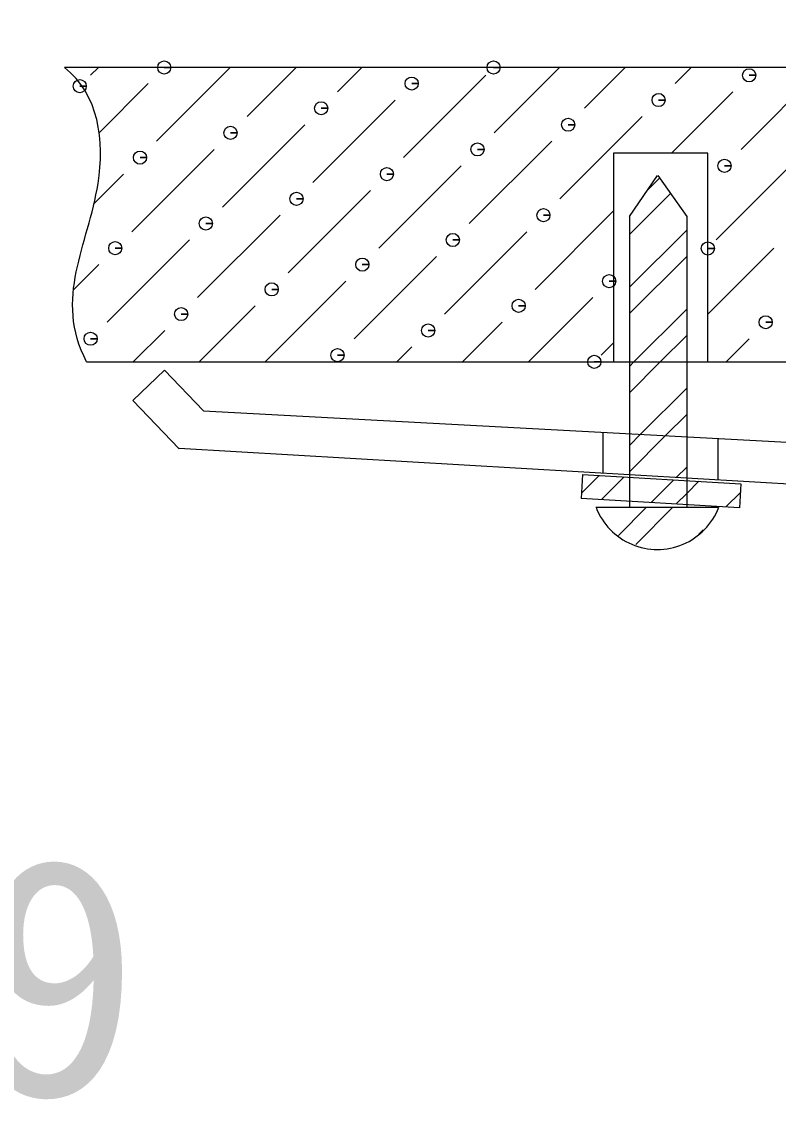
# Model space of a CAD drawing. Header units: millimetres. Extents: x 231 to 1413, y 306 to 1136.
# Drawn here: x 911.05 to 927.02, y 679.33 to 702.55 of the extents above; entities that cross this region are included whole.
import ezdxf

# ---------------------------------------------------------------- set-up
doc = ezdxf.new("R2010")
doc.units = ezdxf.units.MM
doc.linetypes.add('ACAD_ISO02W100', pattern=[15, 12, -3])
for name, color, linetype, lineweight in [('尺寸標注', 1, 'Continuous', 30), ('文字', 3, 'Continuous', 30), ('細實線', 1, 'Continuous', 13)]:
    doc.layers.add(name, color=color, linetype=linetype, lineweight=lineweight)
doc.styles.add('DIM', font='txt.shx', dxfattribs={"width": 0.7, "bigfont": 'chineset.shx'})
doc.styles.get("Standard").update_dxf_attribs({"font": 'arial.ttf'})
doc.dimstyles.new('9.8', dxfattribs={"dimscale": 9.8, "dimtxt": 2.5, "dimasz": 1.8, "dimexe": 1.6, "dimexo": 0.625, "dimtad": 1, "dimdec": 0, "dimdsep": 46, "dimlunit": 6, "dimtxsty": 'DIM', "dimcen": 0, "dimclrd": 1, "dimclre": 1, "dimclrt": 3, "dimadec": 1, "dimazin": 1, "dimtfac": 1, "dimtdec": 0, "dimtofl": 0, "dimtmove": 0, "dimatfit": 3, "dimfxl": 1, "dimtolj": 1, "dimlwd": 13, "dimlwe": 13, "dimarcsym": 0})

# ---------------------------------------------------------------- blocks, each defined once
blk = doc.blocks.new('*D18')
at = {"layer": 'Defpoints', "color": 0}
for p in [(585.676, 827.726), (1017.314, 827.726), (1017.314, 534.385)]:
    blk.add_point(p, dxfattribs=at)
at = {"layer": '尺寸標注', "color": 1, "lineweight": 13}
for p, q in [((585.676, 824.786), (585.676, 529.485)), ((1017.314, 824.786), (1017.314, 529.485)), ((597.436, 534.385), (1005.554, 534.385))]:
    blk.add_line(p, q, dxfattribs=at)
at = {"layer": '尺寸標注', "color": 1}
for points in [[(597.436, 536.345), (597.436, 532.425), (585.676, 534.385)], [(1005.554, 532.425), (1005.554, 536.345), (1017.314, 534.385)]]:
    blk.add_solid(points, dxfattribs=at)
at = {"layer": '尺寸標注', "color": 3, "lineweight": 0, "insert": (801.495, 548.105), "char_height": 17.64, "attachment_point": 5, "style": 'DIM'}
blk.add_mtext('\\A1;432', dxfattribs=at)
blk = doc.blocks.new('*D19')
at = {"layer": 'Defpoints', "color": 0}
for p in [(592.026, 827.726), (1010.964, 827.726), (1010.964, 583.451)]:
    blk.add_point(p, dxfattribs=at)
at = {"layer": '尺寸標注', "color": 1, "lineweight": 13}
for p, q in [((592.026, 824.786), (592.026, 578.551)), ((1010.964, 824.786), (1010.964, 578.551)), ((603.786, 583.451), (999.204, 583.451))]:
    blk.add_line(p, q, dxfattribs=at)
at = {"layer": '尺寸標注', "color": 1}
for points in [[(603.786, 585.411), (603.786, 581.491), (592.026, 583.451)], [(999.204, 581.491), (999.204, 585.411), (1010.964, 583.451)]]:
    blk.add_solid(points, dxfattribs=at)
at = {"layer": '尺寸標注', "color": 3, "lineweight": 0, "insert": (801.495, 597.171), "char_height": 17.64, "attachment_point": 5, "style": 'DIM'}
blk.add_mtext('\\A1;419', dxfattribs=at)
blk = doc.blocks.new('*D25')
at = {"layer": 'Defpoints', "color": 0}
for p in [(598.376, 827.726), (1004.614, 827.726), (1004.614, 617.602)]:
    blk.add_point(p, dxfattribs=at)
at = {"layer": '尺寸標注', "color": 1, "lineweight": 13}
for p, q in [((598.376, 824.786), (598.376, 612.702)), ((1004.614, 824.786), (1004.614, 612.702)), ((610.136, 617.602), (992.854, 617.602))]:
    blk.add_line(p, q, dxfattribs=at)
at = {"layer": '尺寸標注', "color": 1}
for points in [[(610.136, 619.562), (610.136, 615.642), (598.376, 617.602)], [(992.854, 615.642), (992.854, 619.562), (1004.614, 617.602)]]:
    blk.add_solid(points, dxfattribs=at)
at = {"layer": '尺寸標注', "color": 3, "lineweight": 0, "insert": (801.495, 631.322), "char_height": 17.64, "attachment_point": 5, "style": 'DIM'}
blk.add_mtext('\\A1;406', dxfattribs=at)

msp = doc.modelspace()

# ---------------------------------------------------------------- linework, layer by layer
at = {"linetype": 'Continuous', "lineweight": 0}
msp.add_lwpolyline([(679.421, 993.423, 0.377098), (587.916, 901.308, 0.030439), (587.916, 754.144, 0.377098), (679.421, 662.029, 0.033764), (923.569, 662.029, 0.377098), (1015.075, 754.144, 0.030439), (1015.075, 901.308, 0.377098), (923.569, 993.423, 0.033764)], format="xyb", close=True, dxfattribs=at)
at = {"color": 2, "linetype": 'ACAD_ISO02W100', "lineweight": 0}
msp.add_lwpolyline([(923.141, 987.088, 0.033764), (679.85, 987.088, 0.377098), (594.254, 900.922, 0.030439), (594.254, 754.53, 0.377098), (679.85, 668.364, 0.033764), (923.141, 668.364, 0.377098), (1008.736, 754.53, 0.030439), (1008.736, 900.922, 0.377098)], format="xyb", close=True, dxfattribs=at)
at = {"layer": '尺寸標注', "color": 3, "lineweight": 0}
msp.add_lwpolyline([(922.713, 980.752, 0.033764), (680.278, 980.752, 0.377098), (600.593, 900.535, 0.030439), (600.593, 754.916, 0.377098), (680.278, 674.7, 0.033764), (922.713, 674.7, 0.377098), (1002.398, 754.916, 0.030439), (1002.398, 900.535, 0.377098)], format="xyb", close=True, dxfattribs=at)
at = {"layer": '細實線', "lineweight": 0}
for points, knots in [([(912.416, 695.365), (911.714, 696.715), (912.455, 697.828), (912.658, 699.134), (912.658, 699.134), (912.796, 700.031), (912.679, 701.019), (911.949, 701.583)], [0, 0, 0, 0, 0.333333, 0.333333, 0.333333, 0.333333, 1, 1, 1, 1]), ([(914.057, 701.585), (914.057, 701.585), (914.195, 701.585), (914.195, 701.585), (914.195, 701.585), (914.195, 701.661), (914.133, 701.723), (914.057, 701.723), (914.057, 701.723), (913.98, 701.723), (913.918, 701.661), (913.918, 701.585), (913.918, 701.585), (913.918, 701.508), (913.98, 701.446), (914.057, 701.446), (914.057, 701.446), (914.133, 701.446), (914.195, 701.508), (914.195, 701.585), (914.195, 701.585), (914.195, 701.585), (914.057, 701.585), (914.057, 701.585)], [0, 0, 0, 0, 0.142857, 0.142857, 0.142857, 0.142857, 0.285714, 0.285714, 0.285714, 0.285714, 0.428571, 0.428571, 0.428571, 0.428571, 0.571429, 0.571429, 0.571429, 0.571429, 0.714286, 0.714286, 0.714286, 0.714286, 1, 1, 1, 1]), ([(921.012, 701.585), (921.012, 701.585), (921.151, 701.585), (921.151, 701.585), (921.151, 701.585), (921.151, 701.661), (921.089, 701.723), (921.012, 701.723), (921.012, 701.723), (920.936, 701.723), (920.874, 701.661), (920.874, 701.585), (920.874, 701.585), (920.874, 701.508), (920.936, 701.446), (921.012, 701.446), (921.012, 701.446), (921.089, 701.446), (921.151, 701.508), (921.151, 701.585), (921.151, 701.585), (921.151, 701.585), (921.012, 701.585), (921.012, 701.585)], [0, 0, 0, 0, 0.142857, 0.142857, 0.142857, 0.142857, 0.285714, 0.285714, 0.285714, 0.285714, 0.428571, 0.428571, 0.428571, 0.428571, 0.571429, 0.571429, 0.571429, 0.571429, 0.714286, 0.714286, 0.714286, 0.714286, 1, 1, 1, 1]), ([(919.282, 701.245), (919.282, 701.245), (919.421, 701.245), (919.421, 701.245), (919.421, 701.245), (919.421, 701.321), (919.359, 701.383), (919.282, 701.383), (919.282, 701.383), (919.206, 701.383), (919.144, 701.321), (919.144, 701.245), (919.144, 701.245), (919.144, 701.168), (919.206, 701.106), (919.282, 701.106), (919.282, 701.106), (919.359, 701.106), (919.421, 701.168), (919.421, 701.245), (919.421, 701.245), (919.421, 701.245), (919.282, 701.245), (919.282, 701.245)], [0, 0, 0, 0, 0.142857, 0.142857, 0.142857, 0.142857, 0.285714, 0.285714, 0.285714, 0.285714, 0.428571, 0.428571, 0.428571, 0.428571, 0.571429, 0.571429, 0.571429, 0.571429, 0.714286, 0.714286, 0.714286, 0.714286, 1, 1, 1, 1]), ([(926.411, 701.419), (926.411, 701.419), (926.55, 701.419), (926.55, 701.419), (926.55, 701.419), (926.55, 701.496), (926.487, 701.558), (926.411, 701.558), (926.411, 701.558), (926.335, 701.558), (926.272, 701.496), (926.272, 701.419), (926.272, 701.419), (926.272, 701.343), (926.335, 701.28), (926.411, 701.28), (926.411, 701.28), (926.487, 701.28), (926.55, 701.343), (926.55, 701.419), (926.55, 701.419), (926.55, 701.419), (926.411, 701.419), (926.411, 701.419)], [0, 0, 0, 0, 0.142857, 0.142857, 0.142857, 0.142857, 0.285714, 0.285714, 0.285714, 0.285714, 0.428571, 0.428571, 0.428571, 0.428571, 0.571429, 0.571429, 0.571429, 0.571429, 0.714286, 0.714286, 0.714286, 0.714286, 1, 1, 1, 1]), ([(912.271, 701.189), (912.271, 701.189), (912.41, 701.189), (912.41, 701.189), (912.41, 701.189), (912.41, 701.266), (912.348, 701.328), (912.271, 701.328), (912.271, 701.328), (912.195, 701.328), (912.133, 701.266), (912.133, 701.189), (912.133, 701.189), (912.133, 701.113), (912.195, 701.051), (912.271, 701.051), (912.271, 701.051), (912.348, 701.051), (912.41, 701.113), (912.41, 701.189), (912.41, 701.189), (912.41, 701.189), (912.271, 701.189), (912.271, 701.189)], [0, 0, 0, 0, 0.142857, 0.142857, 0.142857, 0.142857, 0.285714, 0.285714, 0.285714, 0.285714, 0.428571, 0.428571, 0.428571, 0.428571, 0.571429, 0.571429, 0.571429, 0.571429, 0.714286, 0.714286, 0.714286, 0.714286, 1, 1, 1, 1]), ([(924.498, 700.897), (924.498, 700.897), (924.636, 700.897), (924.636, 700.897), (924.636, 700.897), (924.636, 700.973), (924.574, 701.035), (924.498, 701.035), (924.498, 701.035), (924.421, 701.035), (924.359, 700.973), (924.359, 700.897), (924.359, 700.897), (924.359, 700.82), (924.421, 700.758), (924.498, 700.758), (924.498, 700.758), (924.574, 700.758), (924.636, 700.82), (924.636, 700.897), (924.636, 700.897), (924.636, 700.897), (924.498, 700.897), (924.498, 700.897)], [0, 0, 0, 0, 0.142857, 0.142857, 0.142857, 0.142857, 0.285714, 0.285714, 0.285714, 0.285714, 0.428571, 0.428571, 0.428571, 0.428571, 0.571429, 0.571429, 0.571429, 0.571429, 0.714286, 0.714286, 0.714286, 0.714286, 1, 1, 1, 1]), ([(917.369, 700.722), (917.369, 700.722), (917.508, 700.722), (917.508, 700.722), (917.508, 700.722), (917.508, 700.799), (917.446, 700.861), (917.369, 700.861), (917.369, 700.861), (917.293, 700.861), (917.231, 700.799), (917.231, 700.722), (917.231, 700.722), (917.231, 700.646), (917.293, 700.584), (917.369, 700.584), (917.369, 700.584), (917.446, 700.584), (917.508, 700.646), (917.508, 700.722), (917.508, 700.722), (917.508, 700.722), (917.369, 700.722), (917.369, 700.722)], [0, 0, 0, 0, 0.142857, 0.142857, 0.142857, 0.142857, 0.285714, 0.285714, 0.285714, 0.285714, 0.428571, 0.428571, 0.428571, 0.428571, 0.571429, 0.571429, 0.571429, 0.571429, 0.714286, 0.714286, 0.714286, 0.714286, 1, 1, 1, 1]), ([(922.586, 700.375), (922.586, 700.375), (922.725, 700.375), (922.725, 700.375), (922.725, 700.375), (922.725, 700.451), (922.662, 700.513), (922.586, 700.513), (922.586, 700.513), (922.509, 700.513), (922.447, 700.451), (922.447, 700.375), (922.447, 700.375), (922.447, 700.298), (922.509, 700.236), (922.586, 700.236), (922.586, 700.236), (922.662, 700.236), (922.725, 700.298), (922.725, 700.375), (922.725, 700.375), (922.725, 700.375), (922.586, 700.375), (922.586, 700.375)], [0, 0, 0, 0, 0.142857, 0.142857, 0.142857, 0.142857, 0.285714, 0.285714, 0.285714, 0.285714, 0.428571, 0.428571, 0.428571, 0.428571, 0.571429, 0.571429, 0.571429, 0.571429, 0.714286, 0.714286, 0.714286, 0.714286, 1, 1, 1, 1]), ([(915.456, 700.202), (915.456, 700.202), (915.595, 700.202), (915.595, 700.202), (915.595, 700.202), (915.595, 700.278), (915.533, 700.341), (915.456, 700.341), (915.456, 700.341), (915.38, 700.341), (915.317, 700.278), (915.317, 700.202), (915.317, 700.202), (915.317, 700.125), (915.38, 700.063), (915.456, 700.063), (915.456, 700.063), (915.533, 700.063), (915.595, 700.125), (915.595, 700.202), (915.595, 700.202), (915.595, 700.202), (915.456, 700.202), (915.456, 700.202)], [0, 0, 0, 0, 0.142857, 0.142857, 0.142857, 0.142857, 0.285714, 0.285714, 0.285714, 0.285714, 0.428571, 0.428571, 0.428571, 0.428571, 0.571429, 0.571429, 0.571429, 0.571429, 0.714286, 0.714286, 0.714286, 0.714286, 1, 1, 1, 1]), ([(920.673, 699.853), (920.673, 699.853), (920.811, 699.853), (920.811, 699.853), (920.811, 699.853), (920.811, 699.93), (920.749, 699.992), (920.673, 699.992), (920.673, 699.992), (920.596, 699.992), (920.534, 699.93), (920.534, 699.853), (920.534, 699.853), (920.534, 699.777), (920.596, 699.715), (920.673, 699.715), (920.673, 699.715), (920.749, 699.715), (920.811, 699.777), (920.811, 699.853), (920.811, 699.853), (920.811, 699.853), (920.673, 699.853), (920.673, 699.853)], [0, 0, 0, 0, 0.142857, 0.142857, 0.142857, 0.142857, 0.285714, 0.285714, 0.285714, 0.285714, 0.428571, 0.428571, 0.428571, 0.428571, 0.571429, 0.571429, 0.571429, 0.571429, 0.714286, 0.714286, 0.714286, 0.714286, 1, 1, 1, 1]), ([(913.544, 699.68), (913.544, 699.68), (913.683, 699.68), (913.683, 699.68), (913.683, 699.68), (913.683, 699.757), (913.621, 699.819), (913.544, 699.819), (913.544, 699.819), (913.468, 699.819), (913.406, 699.757), (913.406, 699.68), (913.406, 699.68), (913.406, 699.604), (913.468, 699.541), (913.544, 699.541), (913.544, 699.541), (913.621, 699.541), (913.683, 699.604), (913.683, 699.68), (913.683, 699.68), (913.683, 699.68), (913.544, 699.68), (913.544, 699.68)], [0, 0, 0, 0, 0.142857, 0.142857, 0.142857, 0.142857, 0.285714, 0.285714, 0.285714, 0.285714, 0.428571, 0.428571, 0.428571, 0.428571, 0.571429, 0.571429, 0.571429, 0.571429, 0.714286, 0.714286, 0.714286, 0.714286, 1, 1, 1, 1]), ([(925.889, 699.506), (925.889, 699.506), (926.028, 699.506), (926.028, 699.506), (926.028, 699.506), (926.028, 699.583), (925.966, 699.645), (925.889, 699.645), (925.889, 699.645), (925.813, 699.645), (925.751, 699.583), (925.751, 699.506), (925.751, 699.506), (925.751, 699.43), (925.813, 699.367), (925.889, 699.367), (925.889, 699.367), (925.966, 699.367), (926.028, 699.43), (926.028, 699.506), (926.028, 699.506), (926.028, 699.506), (925.889, 699.506), (925.889, 699.506)], [0, 0, 0, 0, 0.142857, 0.142857, 0.142857, 0.142857, 0.285714, 0.285714, 0.285714, 0.285714, 0.428571, 0.428571, 0.428571, 0.428571, 0.571429, 0.571429, 0.571429, 0.571429, 0.714286, 0.714286, 0.714286, 0.714286, 1, 1, 1, 1]), ([(918.76, 699.332), (918.76, 699.332), (918.898, 699.332), (918.898, 699.332), (918.898, 699.332), (918.898, 699.408), (918.836, 699.471), (918.76, 699.471), (918.76, 699.471), (918.683, 699.471), (918.621, 699.408), (918.621, 699.332), (918.621, 699.332), (918.621, 699.255), (918.683, 699.193), (918.76, 699.193), (918.76, 699.193), (918.836, 699.193), (918.898, 699.255), (918.898, 699.332), (918.898, 699.332), (918.898, 699.332), (918.76, 699.332), (918.76, 699.332)], [0, 0, 0, 0, 0.142857, 0.142857, 0.142857, 0.142857, 0.285714, 0.285714, 0.285714, 0.285714, 0.428571, 0.428571, 0.428571, 0.428571, 0.571429, 0.571429, 0.571429, 0.571429, 0.714286, 0.714286, 0.714286, 0.714286, 1, 1, 1, 1]), ([(916.848, 698.81), (916.848, 698.81), (916.987, 698.81), (916.987, 698.81), (916.987, 698.81), (916.987, 698.887), (916.924, 698.949), (916.848, 698.949), (916.848, 698.949), (916.771, 698.949), (916.709, 698.887), (916.709, 698.81), (916.709, 698.81), (916.709, 698.734), (916.771, 698.671), (916.848, 698.671), (916.848, 698.671), (916.924, 698.671), (916.987, 698.734), (916.987, 698.81), (916.987, 698.81), (916.987, 698.81), (916.848, 698.81), (916.848, 698.81)], [0, 0, 0, 0, 0.142857, 0.142857, 0.142857, 0.142857, 0.285714, 0.285714, 0.285714, 0.285714, 0.428571, 0.428571, 0.428571, 0.428571, 0.571429, 0.571429, 0.571429, 0.571429, 0.714286, 0.714286, 0.714286, 0.714286, 1, 1, 1, 1]), ([(922.064, 698.463), (922.064, 698.463), (922.203, 698.463), (922.203, 698.463), (922.203, 698.463), (922.203, 698.539), (922.141, 698.602), (922.064, 698.602), (922.064, 698.602), (921.988, 698.602), (921.926, 698.539), (921.926, 698.463), (921.926, 698.463), (921.926, 698.386), (921.988, 698.324), (922.064, 698.324), (922.064, 698.324), (922.141, 698.324), (922.203, 698.386), (922.203, 698.463), (922.203, 698.463), (922.203, 698.463), (922.064, 698.463), (922.064, 698.463)], [0, 0, 0, 0, 0.142857, 0.142857, 0.142857, 0.142857, 0.285714, 0.285714, 0.285714, 0.285714, 0.428571, 0.428571, 0.428571, 0.428571, 0.571429, 0.571429, 0.571429, 0.571429, 0.714286, 0.714286, 0.714286, 0.714286, 1, 1, 1, 1]), ([(914.934, 698.289), (914.934, 698.289), (915.073, 698.289), (915.073, 698.289), (915.073, 698.289), (915.073, 698.365), (915.011, 698.427), (914.934, 698.427), (914.934, 698.427), (914.858, 698.427), (914.796, 698.365), (914.796, 698.289), (914.796, 698.289), (914.796, 698.212), (914.858, 698.15), (914.934, 698.15), (914.934, 698.15), (915.011, 698.15), (915.073, 698.212), (915.073, 698.289), (915.073, 698.289), (915.073, 698.289), (914.934, 698.289), (914.934, 698.289)], [0, 0, 0, 0, 0.142857, 0.142857, 0.142857, 0.142857, 0.285714, 0.285714, 0.285714, 0.285714, 0.428571, 0.428571, 0.428571, 0.428571, 0.571429, 0.571429, 0.571429, 0.571429, 0.714286, 0.714286, 0.714286, 0.714286, 1, 1, 1, 1]), ([(913.021, 697.767), (913.021, 697.767), (913.16, 697.767), (913.16, 697.767), (913.16, 697.767), (913.16, 697.844), (913.098, 697.906), (913.021, 697.906), (913.021, 697.906), (912.945, 697.906), (912.883, 697.844), (912.883, 697.767), (912.883, 697.767), (912.883, 697.691), (912.945, 697.628), (913.021, 697.628), (913.021, 697.628), (913.098, 697.628), (913.16, 697.691), (913.16, 697.767), (913.16, 697.767), (913.16, 697.767), (913.021, 697.767), (913.021, 697.767)], [0, 0, 0, 0, 0.142857, 0.142857, 0.142857, 0.142857, 0.285714, 0.285714, 0.285714, 0.285714, 0.428571, 0.428571, 0.428571, 0.428571, 0.571429, 0.571429, 0.571429, 0.571429, 0.714286, 0.714286, 0.714286, 0.714286, 1, 1, 1, 1]), ([(920.151, 697.94), (920.151, 697.94), (920.29, 697.94), (920.29, 697.94), (920.29, 697.94), (920.29, 698.017), (920.228, 698.079), (920.151, 698.079), (920.151, 698.079), (920.075, 698.079), (920.013, 698.017), (920.013, 697.94), (920.013, 697.94), (920.013, 697.864), (920.075, 697.802), (920.151, 697.802), (920.151, 697.802), (920.228, 697.802), (920.29, 697.864), (920.29, 697.94), (920.29, 697.94), (920.29, 697.94), (920.151, 697.94), (920.151, 697.94)], [0, 0, 0, 0, 0.142857, 0.142857, 0.142857, 0.142857, 0.285714, 0.285714, 0.285714, 0.285714, 0.428571, 0.428571, 0.428571, 0.428571, 0.571429, 0.571429, 0.571429, 0.571429, 0.714286, 0.714286, 0.714286, 0.714286, 1, 1, 1, 1]), ([(925.536, 697.762), (925.536, 697.762), (925.675, 697.762), (925.675, 697.762), (925.675, 697.762), (925.675, 697.838), (925.613, 697.9), (925.536, 697.9), (925.536, 697.9), (925.46, 697.9), (925.398, 697.838), (925.398, 697.762), (925.398, 697.762), (925.398, 697.685), (925.46, 697.623), (925.536, 697.623), (925.536, 697.623), (925.613, 697.623), (925.675, 697.685), (925.675, 697.762), (925.675, 697.762), (925.675, 697.762), (925.536, 697.762), (925.536, 697.762)], [0, 0, 0, 0, 0.142857, 0.142857, 0.142857, 0.142857, 0.285714, 0.285714, 0.285714, 0.285714, 0.428571, 0.428571, 0.428571, 0.428571, 0.571429, 0.571429, 0.571429, 0.571429, 0.714286, 0.714286, 0.714286, 0.714286, 1, 1, 1, 1]), ([(918.239, 697.42), (918.239, 697.42), (918.378, 697.42), (918.378, 697.42), (918.378, 697.42), (918.378, 697.496), (918.316, 697.559), (918.239, 697.559), (918.239, 697.559), (918.163, 697.559), (918.101, 697.496), (918.101, 697.42), (918.101, 697.42), (918.101, 697.344), (918.163, 697.281), (918.239, 697.281), (918.239, 697.281), (918.316, 697.281), (918.378, 697.344), (918.378, 697.42), (918.378, 697.42), (918.378, 697.42), (918.239, 697.42), (918.239, 697.42)], [0, 0, 0, 0, 0.142857, 0.142857, 0.142857, 0.142857, 0.285714, 0.285714, 0.285714, 0.285714, 0.428571, 0.428571, 0.428571, 0.428571, 0.571429, 0.571429, 0.571429, 0.571429, 0.714286, 0.714286, 0.714286, 0.714286, 1, 1, 1, 1]), ([(923.455, 697.071), (923.455, 697.071), (923.594, 697.071), (923.594, 697.071), (923.594, 697.071), (923.594, 697.148), (923.531, 697.21), (923.455, 697.21), (923.455, 697.21), (923.378, 697.21), (923.316, 697.148), (923.316, 697.071), (923.316, 697.071), (923.316, 696.995), (923.378, 696.932), (923.455, 696.932), (923.455, 696.932), (923.531, 696.932), (923.594, 696.995), (923.594, 697.071), (923.594, 697.071), (923.594, 697.071), (923.455, 697.071), (923.455, 697.071)], [0, 0, 0, 0, 0.142857, 0.142857, 0.142857, 0.142857, 0.285714, 0.285714, 0.285714, 0.285714, 0.428571, 0.428571, 0.428571, 0.428571, 0.571429, 0.571429, 0.571429, 0.571429, 0.714286, 0.714286, 0.714286, 0.714286, 1, 1, 1, 1]), ([(916.326, 696.897), (916.326, 696.897), (916.465, 696.897), (916.465, 696.897), (916.465, 696.897), (916.465, 696.974), (916.403, 697.036), (916.326, 697.036), (916.326, 697.036), (916.25, 697.036), (916.187, 696.974), (916.187, 696.897), (916.187, 696.897), (916.187, 696.821), (916.25, 696.758), (916.326, 696.758), (916.326, 696.758), (916.403, 696.758), (916.465, 696.821), (916.465, 696.897), (916.465, 696.897), (916.465, 696.897), (916.326, 696.897), (916.326, 696.897)], [0, 0, 0, 0, 0.142857, 0.142857, 0.142857, 0.142857, 0.285714, 0.285714, 0.285714, 0.285714, 0.428571, 0.428571, 0.428571, 0.428571, 0.571429, 0.571429, 0.571429, 0.571429, 0.714286, 0.714286, 0.714286, 0.714286, 1, 1, 1, 1]), ([(914.413, 696.376), (914.413, 696.376), (914.552, 696.376), (914.552, 696.376), (914.552, 696.376), (914.552, 696.452), (914.489, 696.514), (914.413, 696.514), (914.413, 696.514), (914.336, 696.514), (914.274, 696.452), (914.274, 696.376), (914.274, 696.376), (914.274, 696.299), (914.336, 696.237), (914.413, 696.237), (914.413, 696.237), (914.489, 696.237), (914.552, 696.299), (914.552, 696.376), (914.552, 696.376), (914.552, 696.376), (914.413, 696.376), (914.413, 696.376)], [0, 0, 0, 0, 0.142857, 0.142857, 0.142857, 0.142857, 0.285714, 0.285714, 0.285714, 0.285714, 0.428571, 0.428571, 0.428571, 0.428571, 0.571429, 0.571429, 0.571429, 0.571429, 0.714286, 0.714286, 0.714286, 0.714286, 1, 1, 1, 1]), ([(921.541, 696.55), (921.541, 696.55), (921.68, 696.55), (921.68, 696.55), (921.68, 696.55), (921.68, 696.626), (921.618, 696.688), (921.541, 696.688), (921.541, 696.688), (921.465, 696.688), (921.403, 696.626), (921.403, 696.55), (921.403, 696.55), (921.403, 696.473), (921.465, 696.411), (921.541, 696.411), (921.541, 696.411), (921.618, 696.411), (921.68, 696.473), (921.68, 696.55), (921.68, 696.55), (921.68, 696.55), (921.541, 696.55), (921.541, 696.55)], [0, 0, 0, 0, 0.142857, 0.142857, 0.142857, 0.142857, 0.285714, 0.285714, 0.285714, 0.285714, 0.428571, 0.428571, 0.428571, 0.428571, 0.571429, 0.571429, 0.571429, 0.571429, 0.714286, 0.714286, 0.714286, 0.714286, 1, 1, 1, 1]), ([(926.759, 696.203), (926.759, 696.203), (926.898, 696.203), (926.898, 696.203), (926.898, 696.203), (926.898, 696.279), (926.836, 696.341), (926.759, 696.341), (926.759, 696.341), (926.683, 696.341), (926.621, 696.279), (926.621, 696.203), (926.621, 696.203), (926.621, 696.126), (926.683, 696.064), (926.759, 696.064), (926.759, 696.064), (926.836, 696.064), (926.898, 696.126), (926.898, 696.203), (926.898, 696.203), (926.898, 696.203), (926.759, 696.203), (926.759, 696.203)], [0, 0, 0, 0, 0.142857, 0.142857, 0.142857, 0.142857, 0.285714, 0.285714, 0.285714, 0.285714, 0.428571, 0.428571, 0.428571, 0.428571, 0.571429, 0.571429, 0.571429, 0.571429, 0.714286, 0.714286, 0.714286, 0.714286, 1, 1, 1, 1]), ([(919.63, 696.028), (919.63, 696.028), (919.768, 696.028), (919.768, 696.028), (919.768, 696.028), (919.768, 696.105), (919.706, 696.167), (919.63, 696.167), (919.63, 696.167), (919.553, 696.167), (919.491, 696.105), (919.491, 696.028), (919.491, 696.028), (919.491, 695.952), (919.553, 695.89), (919.63, 695.89), (919.63, 695.89), (919.706, 695.89), (919.768, 695.952), (919.768, 696.028), (919.768, 696.028), (919.768, 696.028), (919.63, 696.028), (919.63, 696.028)], [0, 0, 0, 0, 0.142857, 0.142857, 0.142857, 0.142857, 0.285714, 0.285714, 0.285714, 0.285714, 0.428571, 0.428571, 0.428571, 0.428571, 0.571429, 0.571429, 0.571429, 0.571429, 0.714286, 0.714286, 0.714286, 0.714286, 1, 1, 1, 1]), ([(912.501, 695.854), (912.501, 695.854), (912.64, 695.854), (912.64, 695.854), (912.64, 695.854), (912.64, 695.93), (912.577, 695.993), (912.501, 695.993), (912.501, 695.993), (912.425, 695.993), (912.362, 695.93), (912.362, 695.854), (912.362, 695.854), (912.362, 695.778), (912.425, 695.715), (912.501, 695.715), (912.501, 695.715), (912.577, 695.715), (912.64, 695.778), (912.64, 695.854), (912.64, 695.854), (912.64, 695.854), (912.501, 695.854), (912.501, 695.854)], [0, 0, 0, 0, 0.142857, 0.142857, 0.142857, 0.142857, 0.285714, 0.285714, 0.285714, 0.285714, 0.428571, 0.428571, 0.428571, 0.428571, 0.571429, 0.571429, 0.571429, 0.571429, 0.714286, 0.714286, 0.714286, 0.714286, 1, 1, 1, 1]), ([(917.717, 695.507), (917.717, 695.507), (917.855, 695.507), (917.855, 695.507), (917.855, 695.507), (917.855, 695.583), (917.793, 695.645), (917.717, 695.645), (917.717, 695.645), (917.64, 695.645), (917.578, 695.583), (917.578, 695.507), (917.578, 695.507), (917.578, 695.43), (917.64, 695.368), (917.717, 695.368), (917.717, 695.368), (917.793, 695.368), (917.855, 695.43), (917.855, 695.507), (917.855, 695.507), (917.855, 695.507), (917.717, 695.507), (917.717, 695.507)], [0, 0, 0, 0, 0.142857, 0.142857, 0.142857, 0.142857, 0.285714, 0.285714, 0.285714, 0.285714, 0.428571, 0.428571, 0.428571, 0.428571, 0.571429, 0.571429, 0.571429, 0.571429, 0.714286, 0.714286, 0.714286, 0.714286, 1, 1, 1, 1]), ([(923.139, 695.365), (923.139, 695.365), (923.278, 695.365), (923.278, 695.365), (923.278, 695.365), (923.278, 695.441), (923.216, 695.504), (923.139, 695.504), (923.139, 695.504), (923.063, 695.504), (923.001, 695.441), (923.001, 695.365), (923.001, 695.365), (923.001, 695.289), (923.063, 695.226), (923.139, 695.226), (923.139, 695.226), (923.216, 695.226), (923.278, 695.289), (923.278, 695.365), (923.278, 695.365), (923.278, 695.365), (923.139, 695.365), (923.139, 695.365)], [0, 0, 0, 0, 0.142857, 0.142857, 0.142857, 0.142857, 0.285714, 0.285714, 0.285714, 0.285714, 0.428571, 0.428571, 0.428571, 0.428571, 0.571429, 0.571429, 0.571429, 0.571429, 0.714286, 0.714286, 0.714286, 0.714286, 1, 1, 1, 1]), ([(923.176, 692.293), (923.311, 691.941), (923.583, 691.659), (923.93, 691.513), (923.93, 691.513), (924.276, 691.366), (924.667, 691.366), (925.014, 691.513), (925.014, 691.513), (925.36, 691.659), (925.632, 691.941), (925.767, 692.293)], [0, 0, 0, 0, 0.25, 0.25, 0.25, 0.25, 0.5, 0.5, 0.5, 0.5, 1, 1, 1, 1])]:
    msp.add_open_spline(points, degree=3, knots=knots, dxfattribs=at)
for points in [[(939.964, 701.582), (939.964, 701.582), (911.949, 701.582), (911.949, 701.582)], [(912.501, 701.419), (912.501, 701.419), (912.666, 701.584), (912.666, 701.584)], [(913.892, 700.027), (913.892, 700.027), (915.448, 701.584), (915.448, 701.584)], [(915.805, 700.549), (915.805, 700.549), (916.84, 701.584), (916.84, 701.584)], [(917.717, 701.07), (917.717, 701.07), (918.23, 701.584), (918.23, 701.584)], [(921.021, 700.201), (921.021, 700.201), (922.404, 701.584), (922.404, 701.584)], [(922.933, 700.722), (922.933, 700.722), (923.794, 701.584), (923.794, 701.584)], [(924.846, 701.245), (924.846, 701.245), (925.186, 701.584), (925.186, 701.584)], [(926.238, 699.853), (926.238, 699.853), (927.968, 701.584), (927.968, 701.584)], [(919.108, 699.68), (919.108, 699.68), (920.847, 701.419), (920.847, 701.419)], [(912.678, 700.205), (912.678, 700.205), (913.717, 701.245), (913.717, 701.245)], [(917.195, 699.157), (917.195, 699.157), (918.934, 700.896), (918.934, 700.896)], [(924.77, 699.777), (924.77, 699.777), (926.064, 701.07), (926.064, 701.07)], [(922.412, 698.81), (922.412, 698.81), (924.15, 700.549), (924.15, 700.549)], [(915.283, 698.637), (915.283, 698.637), (917.022, 700.374), (917.022, 700.374)], [(920.499, 698.288), (920.499, 698.288), (922.239, 700.027), (922.239, 700.027)], [(913.37, 698.114), (913.37, 698.114), (915.109, 699.853), (915.109, 699.853)], [(925.535, 699.777), (925.535, 699.777), (923.543, 699.777), (923.543, 699.777)], [(923.545, 699.775), (923.545, 699.775), (923.545, 695.363), (923.545, 695.363)], [(925.535, 695.365), (925.535, 695.365), (925.535, 699.777), (925.535, 699.777)], [(918.587, 697.767), (918.587, 697.767), (920.325, 699.506), (920.325, 699.506)], [(925.715, 697.94), (925.715, 697.94), (927.454, 699.68), (927.454, 699.68)], [(912.562, 698.698), (912.562, 698.698), (913.196, 699.331), (913.196, 699.331)], [(923.88, 698.436), (923.88, 698.436), (924.477, 699.305), (924.477, 699.305)], [(924.479, 699.304), (924.479, 699.304), (925.092, 698.435), (925.092, 698.435)], [(924.265, 698.994), (924.265, 698.994), (924.518, 699.247), (924.518, 699.247)], [(925.536, 699.153), (925.536, 699.153), (925.542, 699.157), (925.542, 699.157)], [(916.673, 697.245), (916.673, 697.245), (918.412, 698.984), (918.412, 698.984)], [(923.881, 698.053), (923.881, 698.053), (924.749, 698.921), (924.749, 698.921)], [(921.89, 696.897), (921.89, 696.897), (923.545, 698.553), (923.545, 698.553)], [(914.76, 696.724), (914.76, 696.724), (916.501, 698.463), (916.501, 698.463)], [(923.88, 698.436), (923.88, 698.436), (923.88, 692.294), (923.88, 692.294)], [(925.092, 698.435), (925.092, 698.435), (925.092, 692.293), (925.092, 692.293)], [(919.977, 696.375), (919.977, 696.375), (921.716, 698.114), (921.716, 698.114)], [(923.881, 696.941), (923.881, 696.941), (925.091, 698.151), (925.091, 698.151)], [(912.848, 696.202), (912.848, 696.202), (914.587, 697.94), (914.587, 697.94)], [(925.536, 696.371), (925.536, 696.371), (926.933, 697.767), (926.933, 697.767)], [(912.149, 696.895), (912.149, 696.895), (912.674, 697.42), (912.674, 697.42)], [(918.065, 695.854), (918.065, 695.854), (919.804, 697.592), (919.804, 697.592)], [(923.881, 696.384), (923.881, 696.384), (925.091, 697.594), (925.091, 697.594)], [(916.184, 695.365), (916.184, 695.365), (917.891, 697.071), (917.891, 697.071)], [(921.748, 695.365), (921.748, 695.365), (923.107, 696.724), (923.107, 696.724)], [(914.792, 695.365), (914.792, 695.365), (915.978, 696.55), (915.978, 696.55)], [(923.973, 695.365), (923.973, 695.365), (925.091, 696.482), (925.091, 696.482)], [(913.402, 695.365), (913.402, 695.365), (914.066, 696.028), (914.066, 696.028)], [(920.358, 695.365), (920.358, 695.365), (921.194, 696.202), (921.194, 696.202)], [(923.282, 695.506), (923.282, 695.506), (923.545, 695.771), (923.545, 695.771)], [(924.53, 695.365), (924.53, 695.365), (925.091, 695.925), (925.091, 695.925)], [(925.922, 695.365), (925.922, 695.365), (926.411, 695.854), (926.411, 695.854)], [(918.966, 695.365), (918.966, 695.365), (919.282, 695.681), (919.282, 695.681)], [(912.414, 695.365), (912.414, 695.365), (941.001, 695.365), (941.001, 695.365)], [(923.881, 695.271), (923.881, 695.271), (923.974, 695.365), (923.974, 695.365)], [(923.881, 694.714), (923.881, 694.714), (924.53, 695.365), (924.53, 695.365)], [(914.061, 695.19), (914.061, 695.19), (913.394, 694.548), (913.394, 694.548)], [(914.888, 694.331), (914.888, 694.331), (914.06, 695.191), (914.06, 695.191)], [(924.116, 693.837), (924.116, 693.837), (925.092, 694.812), (925.092, 694.812)], [(913.393, 694.548), (913.393, 694.548), (914.371, 693.532), (914.371, 693.532)], [(914.887, 694.33), (914.887, 694.33), (934.421, 693.284), (934.421, 693.284)], [(924.644, 693.809), (924.644, 693.809), (925.092, 694.256), (925.092, 694.256)], [(923.317, 693.879), (923.317, 693.879), (923.317, 693.011), (923.317, 693.011)], [(923.881, 693.602), (923.881, 693.602), (924.116, 693.837), (924.116, 693.837)], [(923.881, 693.045), (923.881, 693.045), (924.644, 693.809), (924.644, 693.809)], [(925.751, 693.75), (925.751, 693.75), (925.751, 692.871), (925.751, 692.871)], [(934.836, 692.342), (934.836, 692.342), (914.37, 693.534), (914.37, 693.534)], [(922.893, 692.986), (922.893, 692.986), (922.864, 692.48), (922.864, 692.48)], [(922.892, 692.984), (922.892, 692.984), (926.236, 692.79), (926.236, 692.79)], [(924.87, 692.922), (924.87, 692.922), (925.092, 693.143), (925.092, 693.143)], [(922.87, 692.591), (922.87, 692.591), (923.244, 692.965), (923.244, 692.965)], [(923.29, 692.455), (923.29, 692.455), (923.77, 692.935), (923.77, 692.935)], [(924.342, 692.395), (924.342, 692.395), (924.822, 692.874), (924.822, 692.874)], [(925.092, 692.587), (925.092, 692.587), (925.348, 692.843), (925.348, 692.843)], [(926.236, 692.79), (926.236, 692.79), (926.207, 692.284), (926.207, 692.284)], [(924.869, 692.364), (924.869, 692.364), (925.092, 692.587), (925.092, 692.587)], [(925.92, 692.303), (925.92, 692.303), (926.226, 692.608), (926.226, 692.608)], [(926.206, 692.285), (926.206, 692.285), (922.862, 692.479), (922.862, 692.479)], [(923.175, 692.293), (923.175, 692.293), (925.765, 692.293), (925.765, 692.293)], [(923.649, 691.7), (923.649, 691.7), (924.241, 692.293), (924.241, 692.293)], [(924.014, 691.509), (924.014, 691.509), (924.799, 692.293), (924.799, 692.293)], [(925.344, 691.726), (925.344, 691.726), (925.439, 691.821), (925.439, 691.821)]]:
    msp.add_open_spline(points, degree=3, dxfattribs=at)

# ---------------------------------------------------------------- texts
at = {"layer": '文字', "lineweight": 0, "insert": (899.933, 684.871), "char_height": 5, "width": 335.19315, "attachment_point": 2}
msp.add_mtext('{\\fNSimSun|b0|i0|c0|p49;13013039}', dxfattribs=at)

# ---------------------------------------------------------------- dimensions: what is measured, and where the dimension line sits
at = {"layer": '尺寸標注', "lineweight": 0}
for base, p1, p2, picture, middle in [((1017.314, 534.385), (585.676, 827.726), (1017.314, 827.726), '*D18', (801.495, 534.385)), ((1010.964, 583.451), (592.026, 827.726), (1010.964, 827.726), '*D19', (801.495, 583.451))]:
    dim = msp.add_linear_dim(base=base, p1=p1, p2=p2, dimstyle='9.8', override={"dimtxt": 1.8, "dimasz": 1.2, "dimexe": 0.5, "dimexo": 0.3, "dimgap": 0.5}, dxfattribs=at)
    dim.commit()
    dim.dimension.update_dxf_attribs({"geometry": picture, "text_midpoint": middle, "dimtype": 160})
dim = msp.add_linear_dim(base=(1004.614, 617.602), p1=(598.376, 827.726), p2=(1004.614, 827.726), dimstyle='9.8', override={"dimtxt": 1.8, "dimasz": 1.2, "dimexe": 0.5, "dimexo": 0.3, "dimgap": 0.5}, dxfattribs=at)
dim.commit()
dim.dimension.update_dxf_attribs({"geometry": '*D25', "text_midpoint": (801.495, 631.322)})

doc.saveas('drawing.dxf')
